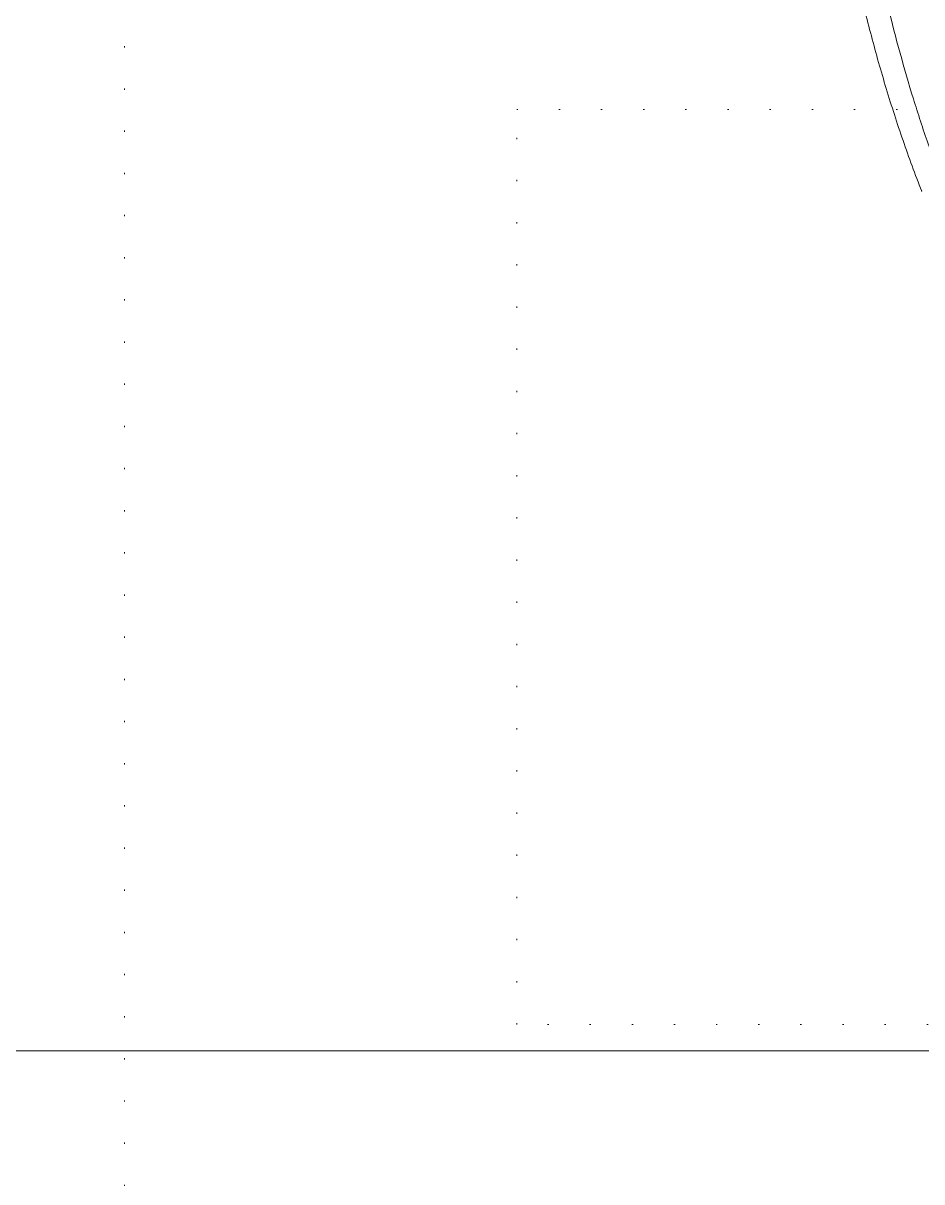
# Model space of a CAD drawing. Extents: x -1073 to 35213, y -1180 to 6950.
# Drawn here: x 30823.6 to 30892.3, y 1142.5 to 1231.1 of the extents above; entities that cross this region are included whole.
import ezdxf
from ezdxf.xclip import XClip

# ---------------------------------------------------------------- set-up
doc = ezdxf.new("R2010")
doc.units = 0
doc.header["$LTSCALE"] = 25
doc.header["$XCLIPFRAME"] = 0
doc.linetypes.add('DOT2', pattern=[0.125, 0, -0.125])
doc.layers.get('0').update_dxf_attribs({"color": 9, "lineweight": 9})
for name, color, linetype, lineweight in [('04', 9, 'Continuous', 9), ('06D', 9, 'Continuous', 9), ('20', 9, 'DOT2', 9)]:
    doc.layers.add(name, color=color, linetype=linetype, lineweight=lineweight)

# ---------------------------------------------------------------- blocks, each defined once
blk = doc.blocks.new('p-araba-polo')
for points, knots in [([(3.89681, 0), (3.89677, -0.01209), (3.89668, -0.03627), (3.89592, -0.07253), (3.89472, -0.10878), (3.893, -0.14501), (3.89078, -0.18122), (3.88803, -0.21739), (3.88473, -0.25351), (3.88084, -0.28957), (3.87635, -0.32556), (3.87122, -0.36147), (3.86539, -0.39727), (3.85883, -0.43294), (3.85148, -0.46846), (3.84326, -0.5038), (3.83413, -0.5389), (3.82397, -0.57372), (3.8128, -0.60824), (3.80432, -0.63088), (3.80008, -0.64221)], [0, 0, 0, 0, 0.055558, 0.111113, 0.166668, 0.222224, 0.277781, 0.333337, 0.388894, 0.44445, 0.500005, 0.55556, 0.611116, 0.666671, 0.722227, 0.777783, 0.833339, 0.888892, 0.944445, 1, 1, 1, 1]), ([(3.81742, -0.64441), (3.8199, -0.63799), (3.82486, -0.62513), (3.83179, -0.60561), (3.83837, -0.5859), (3.84459, -0.566), (3.85047, -0.54593), (3.85602, -0.52571), (3.86125, -0.50535), (3.86618, -0.48486), (3.87081, -0.46426), (3.87516, -0.44355), (3.87923, -0.42275), (3.88305, -0.40188), (3.88661, -0.38093), (3.88992, -0.35992), (3.893, -0.33887), (3.89585, -0.31777), (3.89848, -0.29664), (3.9009, -0.27548), (3.90311, -0.25429), (3.90512, -0.2331), (3.90693, -0.21189), (3.90856, -0.19068), (3.91, -0.16947), (3.91126, -0.14826), (3.91235, -0.12705), (3.91326, -0.10585), (3.914, -0.08466), (3.91457, -0.06348), (3.91498, -0.04231), (3.91523, -0.02115), (3.91526, -0.00705), (3.91528, 0)], [0, 0, 0, 0, 0.031503, 0.063111, 0.094824, 0.126637, 0.158547, 0.190546, 0.222628, 0.254786, 0.287011, 0.319297, 0.351636, 0.384021, 0.416445, 0.448899, 0.481372, 0.513858, 0.546357, 0.578861, 0.611362, 0.643854, 0.676332, 0.708795, 0.741239, 0.773662, 0.806063, 0.838441, 0.870794, 0.903125, 0.935433, 0.967723, 1, 1, 1, 1])]:
    blk.add_open_spline(points, degree=3, knots=knots)
for points in [[(3.81754, -0.64408), (3.81751, -0.64417), (3.81748, -0.64425), (3.81745, -0.64433), (3.81742, -0.64441)], [(3.81742, -0.64441), (3.81744, -0.64436), (3.81747, -0.6443), (3.81749, -0.64424), (3.81751, -0.64417)]]:
    blk.add_open_spline(points, degree=4)
blk = doc.blocks.new('catikatirevizepergole-krt')
for points in [[(0, 0), (-830, 0), (-830, 1637.997), (0, 1637.997)], [(-30, 450), (-30, 380), (-800, 380), (-800, 450)]]:
    blk.add_lwpolyline(points, close=True)

msp = doc.modelspace()

# ---------------------------------------------------------------- linework, layer by layer
at = {"layer": '06D'}
for points in [[(31313.838, 1152.5), (31313.838, 1402.5), (30813.838, 1402.5), (30813.838, 1152.5)], [(31313.838, 1152.5), (31313.838, 902.5), (30813.838, 902.5), (30813.838, 1152.5)]]:
    msp.add_lwpolyline(points, close=True, dxfattribs=at)

# ---------------------------------------------------------------- block references
at = {"layer": '04'}
ref = msp.add_blockref('p-araba-polo', (31274.08, 1282.687), dxfattribs=dict(at, xscale=-100, yscale=100, zscale=100))
XClip(ref).set_block_clipping_path([(-0.0924763951, -0.9835002962), (4.0650970395, 0.9845199444)])
at = {"layer": '20'}
msp.add_blockref('catikatirevizepergole-krt', (31661.35, 774.503), dxfattribs=at)

doc.saveas('drawing.dxf')
